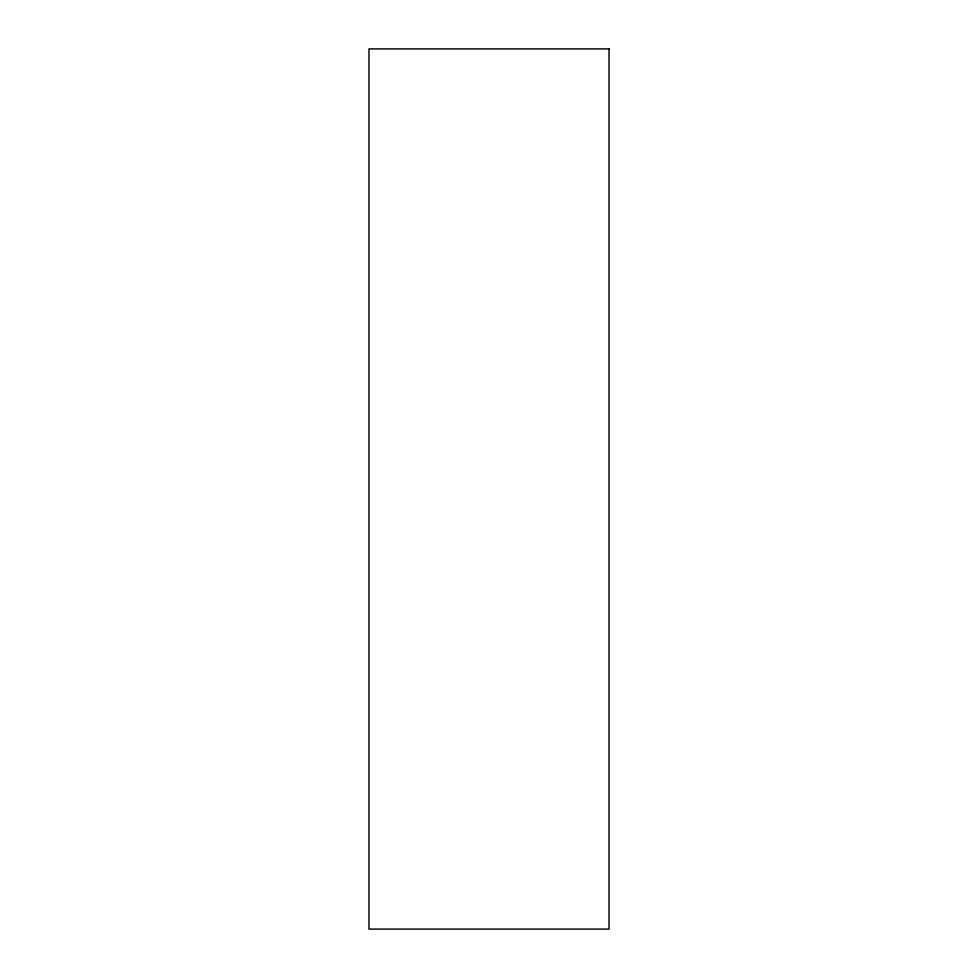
<?xml version="1.0" encoding="UTF-8"?>
<svg xmlns="http://www.w3.org/2000/svg" width="978" height="978" viewBox="0 0 978 978"><rect width="100%" height="100%" fill="white"/><g stroke="black" fill="none" stroke-linecap="round" stroke-linejoin="round"><path stroke-width="1.47" d="M609.025 48.9L368.975 48.9L368.975 929.1L609.025 929.1L609.025 48.9"/></g></svg>
